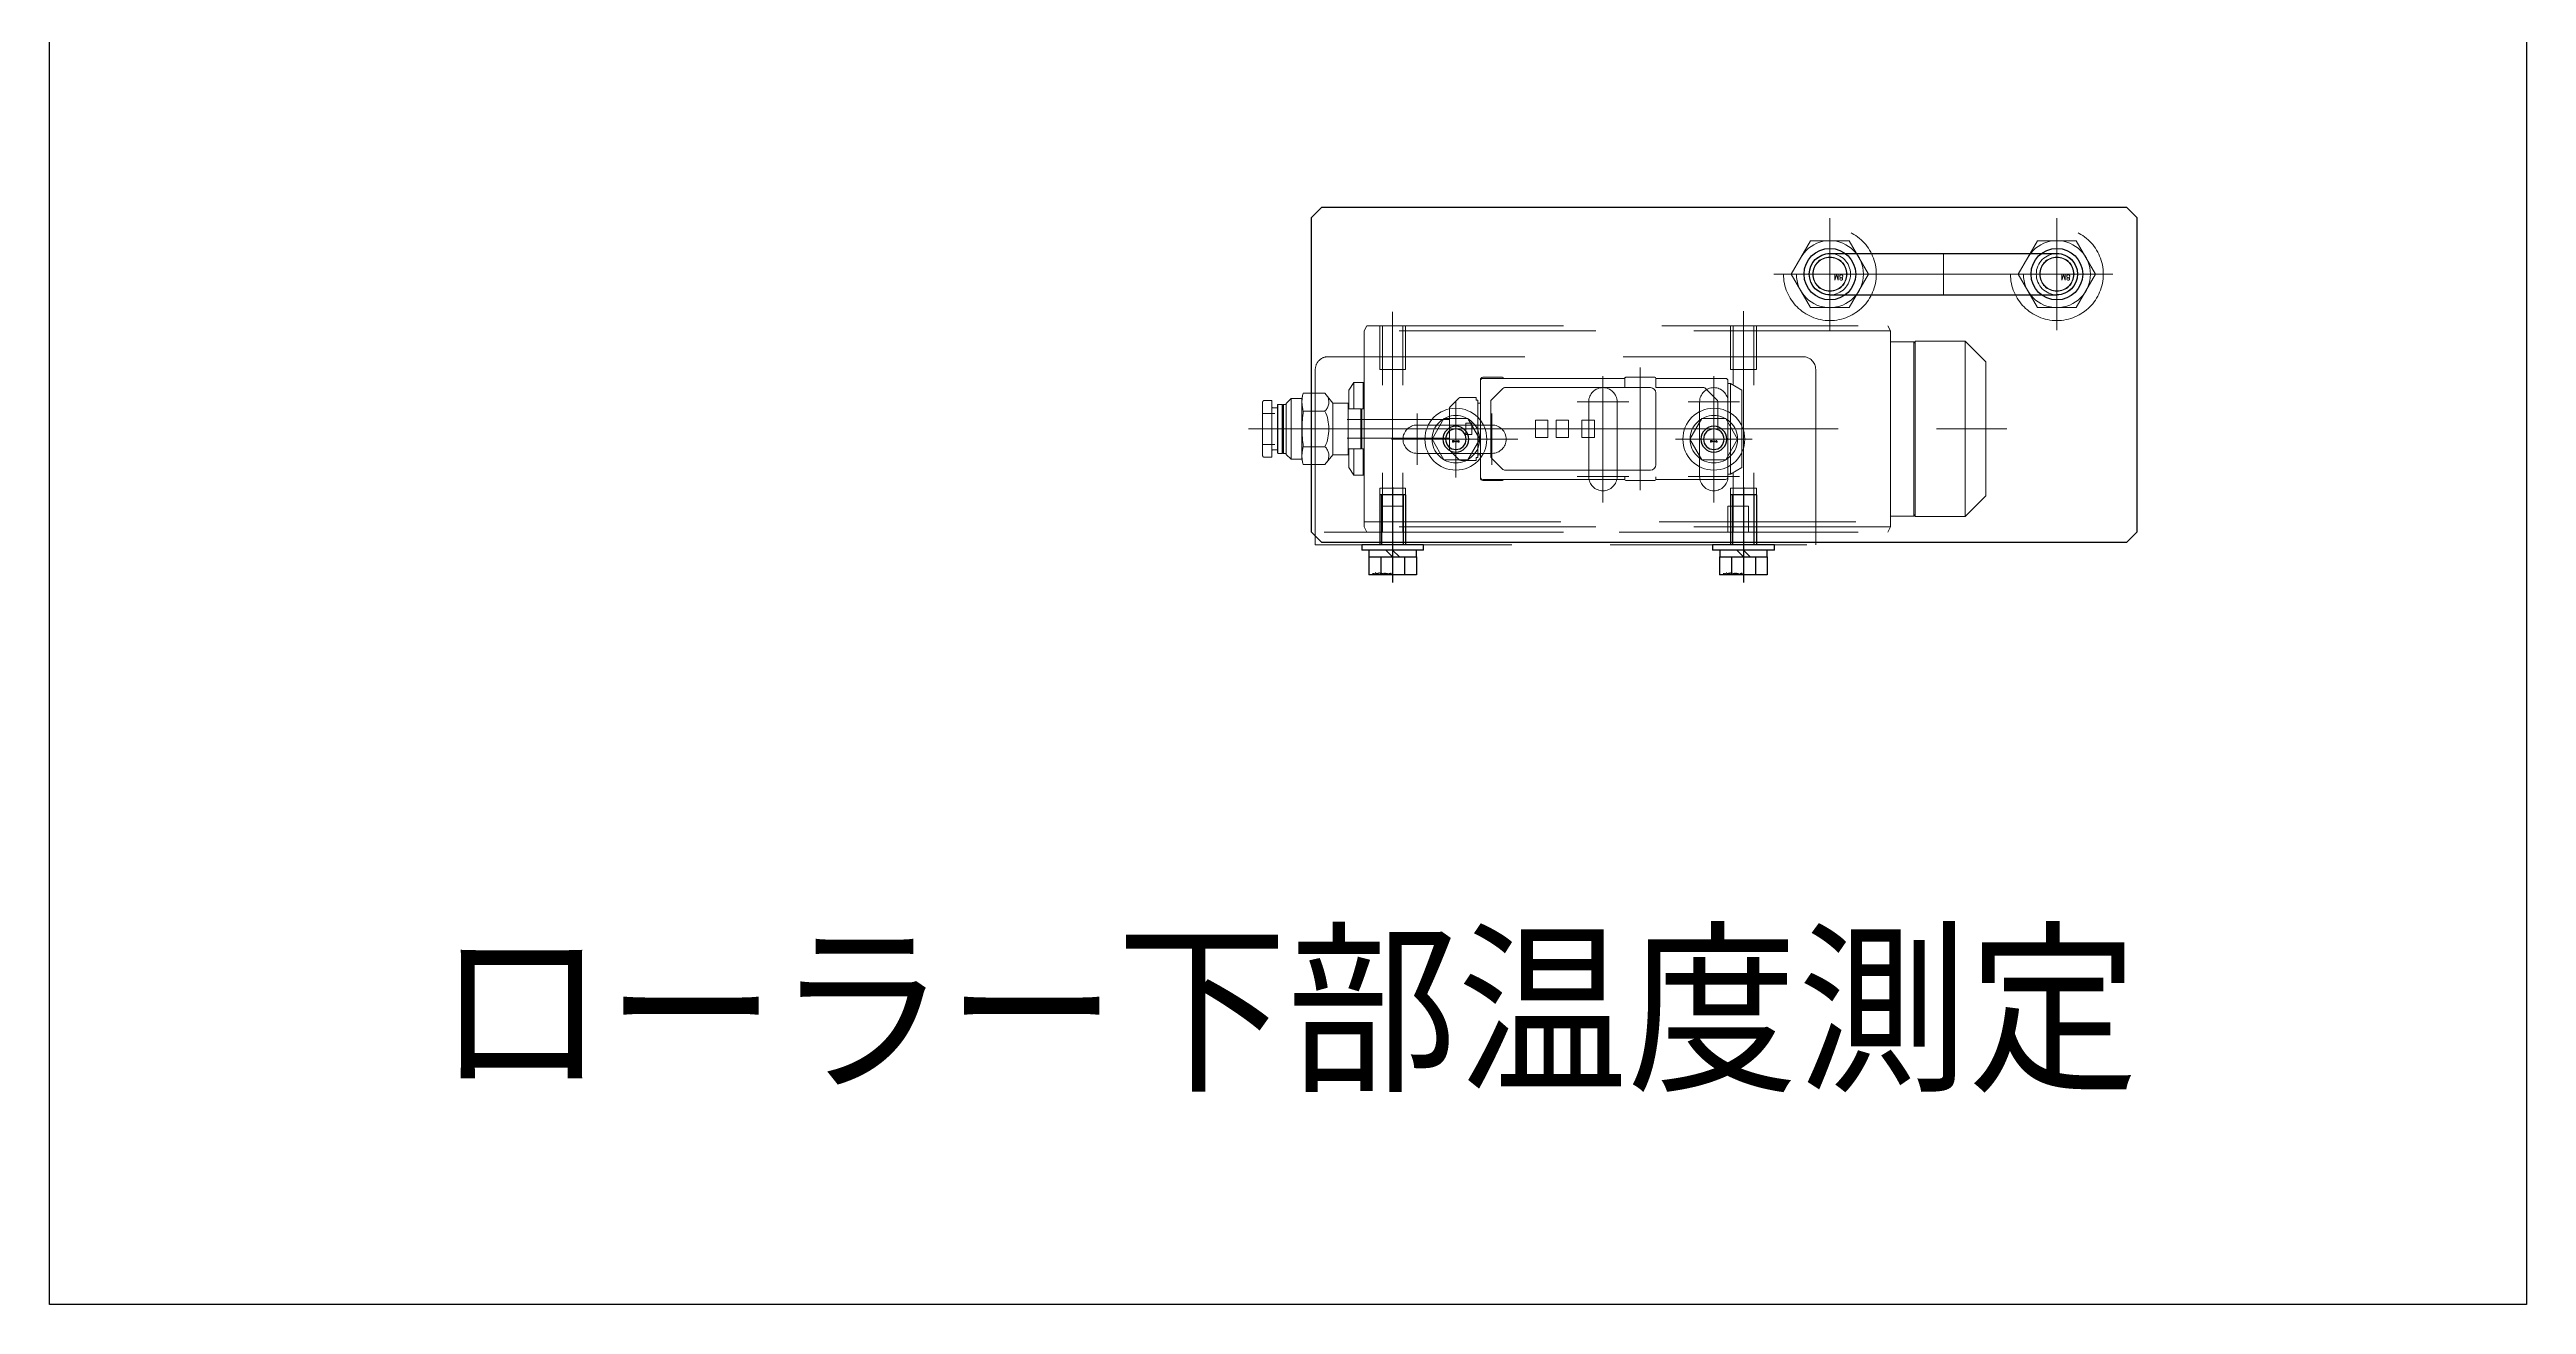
# Model space of a CAD drawing. Header units: millimetres. Extents: x -16130 to 36813, y -8099 to 27484.
# Drawn here: x 7417.3 to 7897.5, y -4815.4 to -4572.1 of the extents above; entities that cross this region are included whole.
import ezdxf

# ---------------------------------------------------------------- set-up
doc = ezdxf.new("R2010")
doc.units = ezdxf.units.MM
doc.header["$LTSCALE"] = 6
doc.linetypes.add('CENTER2', pattern=[28.575, 19.05, -3.175, 3.175, -3.175])
doc.linetypes.add('HIDDEN', pattern=[9.525, 6.35, -3.175])
for name, color, linetype, lineweight in [('01_NORMAL', 7, 'Continuous', 25), ('04_HIDDEN', 2, 'HIDDEN', 13), ('05_CENTER', 4, 'CENTER2', 13), ('08_DIM', 3, 'Continuous', 13)]:
    doc.layers.add(name, color=color, linetype=linetype, lineweight=lineweight)
doc.layers.add('10_DRAFT', color=8, linetype='Continuous', lineweight=0, plot=False)
doc.styles.add('KSS_TXT', font='txt.shx', dxfattribs={"bigfont": 'extfont2.shx'})
doc.styles.add('KSS_TXT_L', font='txt.shx', dxfattribs={"height": 3, "bigfont": 'extfont2.shx'})

# ---------------------------------------------------------------- blocks, each defined once
blk = doc.blocks.new('FT-S1e_1_1')
at = {"color": 0}
for p, q in [((-82, 0), (-82, -34)), ((15, 0), (-82, 0)), ((-82, 0), (-82, -34)), ((15, 0), (-82, 0)), ((15, 0), (15, -34)), ((15, 0), (15, -34)), ((-65, -13.25), (-65, -27.75)), ((-65, -13.25), (-65, -27.75)), ((-59.5, -27.75), (-59.5, -13.25)), ((-59.5, -27.75), (-59.5, -13.25)), ((-43.5, -13.25), (-43.5, -27.75)), ((-43.5, -13.25), (-43.5, -27.75)), ((-38, -27.75), (-38, -13.25)), ((-38, -27.75), (-38, -13.25)), ((-4.75, -17.75), (-19.25, -17.75)), ((-4.75, -17.75), (-19.25, -17.75)), ((-19.25, -23.25), (-4.75, -23.25)), ((-19.25, -23.25), (-4.75, -23.25)), ((12.5, -36.5), (-79.5, -36.5)), ((12.5, -36.5), (-79.5, -36.5))]:
    blk.add_line(p, q, dxfattribs=at)
for centre, radius, start, end in [((-62.25, -13.25), 2.75, 0, 180), ((-62.25, -13.25), 2.75, 0, 180), ((-40.75, -13.25), 2.75, 0, 180), ((-40.75, -13.25), 2.75, 0, 180), ((-19.25, -20.5), 2.75, 90, 270), ((-19.25, -20.5), 2.75, 90, 270), ((-4.75, -20.5), 2.75, 270, 90), ((-4.75, -20.5), 2.75, 270, 90), ((-62.25, -27.75), 2.75, 180, 0), ((-62.25, -27.75), 2.75, 180, 0), ((-40.75, -27.75), 2.75, 180, 0), ((-40.75, -27.75), 2.75, 180, 0), ((-79.5, -34), 2.5, 180, 270), ((-79.5, -34), 2.5, 180, 270), ((12.5, -34), 2.5, 270, 0), ((12.5, -34), 2.5, 270, 0)]:
    blk.add_arc(centre, radius, start, end, dxfattribs=at)
at = {"layer": '04_HIDDEN', "color": 0}
for p, q in [((-82, -2.5), (15, -2.5)), ((-82, -2.5), (15, -2.5)), ((-69, -7.5), (-69, -2.5)), ((-69, -7.5), (-69, -2.5)), ((-65, -2.5), (-65, -7.5)), ((-65, -2.5), (-65, -7.5)), ((-2, -7.5), (-2, -2.5)), ((-2, -7.5), (-2, -2.5)), ((2, -2.5), (2, -7.5)), ((2, -2.5), (2, -7.5)), ((-69, -7.5), (-65, -7.5)), ((-69, -7.5), (-65, -7.5)), ((-2, -7.5), (2, -7.5)), ((-2, -7.5), (2, -7.5))]:
    blk.add_line(p, q, dxfattribs=at)
at = {"layer": '05_CENTER', "color": 0}
for p, q in [((-68, -5.61), (-68, 3.14)), ((0, -5.61), (0, 3.14)), ((-62.25, -8.25), (-62.25, -32.75)), ((-62.25, -8.25), (-62.25, -32.75)), ((-40.75, -8.25), (-40.75, -32.75)), ((-40.75, -8.25), (-40.75, -32.75)), ((-67.25, -13.25), (-57.25, -13.25)), ((-67.25, -13.25), (-57.25, -13.25)), ((-45.75, -13.25), (-35.75, -13.25)), ((-45.75, -13.25), (-35.75, -13.25)), ((-19.25, -15.5), (-19.25, -25.5)), ((-19.25, -15.5), (-19.25, -25.5)), ((-4.75, -15.5), (-4.75, -25.5)), ((-4.75, -15.5), (-4.75, -25.5)), ((-24.25, -20.5), (0.25, -20.5)), ((-24.25, -20.5), (0.25, -20.5)), ((-67.25, -27.75), (-57.25, -27.75)), ((-67.25, -27.75), (-57.25, -27.75)), ((-45.75, -27.75), (-35.75, -27.75)), ((-45.75, -27.75), (-35.75, -27.75))]:
    blk.add_line(p, q, dxfattribs=at)
blk = doc.blocks.new('FT-S1b_1_1')
at = {"color": 0}
for p, q in [((73, 0), (-28, 0)), ((73, 0), (-28, 0)), ((73.5, -1), (73, 0)), ((73.5, -1), (73, 0)), ((-47, -7), (-43, -3)), ((-47, -7), (-43, -3)), ((-43, -3), (-33.3, -3)), ((-43, -3), (-43, -37)), ((-43, -3), (-33.3, -3)), ((-43, -3), (-43, -37)), ((-33.3, -3.4), (-33.3, -3)), ((-33.3, -3.4), (-33.3, -3)), ((-33.3, -3.4), (-33, -3.1)), ((-33.3, -3.4), (-33, -3.1)), ((-33.3, -3.4), (-33.3, -36.6)), ((-33.3, -3.4), (-33.3, -36.6)), ((-28.5, -3.1), (-33, -3.1)), ((-33, -3.1), (-33, -36.9)), ((-28.5, -3.1), (-33, -3.1)), ((-33, -3.1), (-33, -36.9)), ((-28, 0), (-28.5, -1)), ((-28, 0), (-28.5, -1)), ((-28.5, -1), (-28.5, -3.1)), ((-28.5, -1), (73.5, -1)), ((-28.5, -1), (-28.5, -3.1)), ((-28.5, -1), (73.5, -1)), ((73.5, -2), (-28.5, -2)), ((73.5, -2), (-28.5, -2)), ((-28.5, -3.1), (-28.5, -36.9)), ((-28.5, -3.1), (-28.5, -36.9)), ((73.5, -11.2), (73.5, -1)), ((73.5, -11.2), (73.5, -1)), ((-47, -33), (-47, -7)), ((-47, -33), (-47, -7)), ((73.5, -11.2), (73.7, -11)), ((73.5, -11.2), (73.7, -11)), ((73.5, -28.8), (73.5, -11.2)), ((73.5, -28.8), (73.5, -11.2)), ((73.7, -11), (73.7, -16.1)), ((73.7, -11), (75.5, -11)), ((73.7, -11), (73.7, -16.1)), ((73.7, -11), (75.5, -11)), ((76.5, -12.5), (75.5, -11)), ((75.5, -16.1), (75.5, -11)), ((76.5, -12.5), (75.5, -11)), ((75.5, -16.1), (75.5, -11)), ((76.5, -12.5), (76.5, -16.1)), ((76.5, -12.5), (76.5, -16.1)), ((81.12, -13.07), (79.6, -15)), ((81.12, -13.07), (79.6, -15)), ((85.32, -13.07), (81.12, -13.07)), ((85.32, -13.07), (81.12, -13.07)), ((85.32, -13.07), (85.6, -14.1)), ((85.32, -13.07), (85.6, -14.1)), ((85.6, -14.1), (87.7, -14.1)), ((85.6, -14.1), (85.6, -25.9)), ((85.6, -14.1), (87.7, -14.1)), ((85.6, -14.1), (85.6, -25.9)), ((87.7, -14.1), (88.65, -15.05)), ((87.7, -14.1), (87.7, -25.9)), ((87.7, -14.1), (88.65, -15.05)), ((87.7, -14.1), (87.7, -25.9)), ((73.5, -16.1), (74, -16.1)), ((73.5, -16.1), (74, -16.1)), ((74, -16.3), (74.2, -16.1)), ((74, -16.1), (74, -23.9)), ((74, -16.3), (74.2, -16.1)), ((74, -16.1), (74, -23.9)), ((74.2, -16.1), (76.5, -16.1)), ((74.2, -16.1), (74.2, -23.9)), ((74.2, -16.1), (76.5, -16.1)), ((74.2, -16.1), (74.2, -23.9)), ((76.5, -16.1), (76.6, -16.1)), ((76.5, -16.1), (76.6, -16.1)), ((76.6, -15), (79.6, -15)), ((76.6, -16.1), (76.6, -15)), ((76.6, -15), (79.6, -15)), ((76.6, -16.1), (76.6, -15)), ((76.6, -16.1), (76.6, -23.9)), ((76.6, -16.1), (76.6, -23.9)), ((79.6, -15), (79.6, -25)), ((79.6, -15), (79.6, -25)), ((85.32, -16.54), (81.12, -16.54)), ((85.32, -16.54), (81.12, -16.54)), ((88.65, -15.05), (88.65, -15.25)), ((88.65, -15.05), (88.65, -15.25)), ((88.65, -15.25), (89.15, -15.25)), ((88.65, -15.25), (88.65, -24.75)), ((88.65, -15.25), (89.15, -15.25)), ((88.65, -15.25), (88.65, -24.75)), ((89.15, -15.25), (89.3, -15.45)), ((89.15, -15.25), (89.15, -24.75)), ((89.15, -15.25), (89.3, -15.45)), ((89.15, -15.25), (89.15, -24.75)), ((89.3, -15.45), (89.45, -15.25)), ((89.3, -15.45), (89.45, -15.25)), ((89.3, -24.55), (89.3, -15.45)), ((89.3, -24.55), (89.3, -15.45)), ((89.45, -15.25), (90.25, -15.25)), ((89.45, -15.25), (89.45, -24.75)), ((89.45, -15.25), (90.25, -15.25)), ((89.45, -15.25), (89.45, -24.75)), ((90.25, -15.25), (90.35, -15.35)), ((90.25, -15.25), (90.25, -24.75)), ((90.25, -15.25), (90.35, -15.35)), ((90.25, -15.25), (90.25, -24.75)), ((90.35, -15.35), (90.35, -15.95)), ((90.35, -15.35), (90.35, -15.95)), ((90.35, -15.95), (91.2, -15.95)), ((90.35, -24.05), (90.35, -15.95)), ((90.35, -15.95), (91.2, -15.95)), ((90.35, -24.05), (90.35, -15.95)), ((90.85, -17), (93.2, -17)), ((90.85, -17), (93.2, -17)), ((91.4, -14.5), (92.9, -14.5)), ((91.4, -14.5), (91.4, -15.75)), ((91.4, -14.5), (92.9, -14.5)), ((91.4, -14.5), (91.4, -15.75)), ((91.4, -15.75), (91.4, -24.25)), ((91.4, -15.75), (91.4, -24.25)), ((93.2, -25.2), (93.2, -14.8)), ((93.2, -25.2), (93.2, -14.8)), ((74, -23.9), (73.5, -23.9)), ((74, -23.9), (73.5, -23.9)), ((73.7, -23.9), (73.7, -29)), ((73.7, -23.9), (73.7, -29)), ((74.2, -23.9), (74, -23.7)), ((74.2, -23.9), (74, -23.7)), ((76.5, -23.9), (74.2, -23.9)), ((76.5, -23.9), (74.2, -23.9)), ((75.5, -29), (75.5, -23.9)), ((75.5, -29), (75.5, -23.9)), ((76.5, -23.9), (76.5, -27.5)), ((76.5, -23.9), (76.6, -23.9)), ((76.5, -23.9), (76.5, -27.5)), ((76.5, -23.9), (76.6, -23.9)), ((76.6, -23.9), (76.6, -25)), ((76.6, -23.9), (76.6, -25)), ((85.32, -23.46), (81.12, -23.46)), ((85.32, -23.46), (81.12, -23.46)), ((90.85, -23), (93.2, -23)), ((90.85, -23), (93.2, -23)), ((73.5, -28.8), (73.7, -29)), ((73.5, -28.8), (73.5, -39)), ((73.5, -28.8), (73.7, -29)), ((73.5, -28.8), (73.5, -39)), ((76.5, -27.5), (75.5, -29)), ((76.5, -27.5), (75.5, -29)), ((79.6, -25), (76.6, -25)), ((79.6, -25), (76.6, -25)), ((79.6, -25), (81.12, -26.93)), ((79.6, -25), (81.12, -26.93)), ((85.32, -26.93), (81.12, -26.93)), ((85.32, -26.93), (81.12, -26.93)), ((85.6, -25.9), (85.32, -26.93)), ((85.6, -25.9), (85.32, -26.93)), ((87.7, -25.9), (85.6, -25.9)), ((87.7, -25.9), (85.6, -25.9)), ((87.7, -25.9), (88.65, -24.95)), ((87.7, -25.9), (88.65, -24.95)), ((88.65, -24.75), (88.65, -24.95)), ((89.15, -24.75), (88.65, -24.75)), ((88.65, -24.75), (88.65, -24.95)), ((89.15, -24.75), (88.65, -24.75)), ((89.3, -24.55), (89.15, -24.75)), ((89.3, -24.55), (89.15, -24.75)), ((89.45, -24.75), (89.3, -24.55)), ((89.45, -24.75), (89.3, -24.55)), ((90.25, -24.75), (89.45, -24.75)), ((90.25, -24.75), (89.45, -24.75)), ((90.35, -24.65), (90.25, -24.75)), ((90.35, -24.65), (90.25, -24.75)), ((91.2, -24.05), (90.35, -24.05)), ((90.35, -24.05), (90.35, -24.65)), ((91.2, -24.05), (90.35, -24.05)), ((90.35, -24.05), (90.35, -24.65)), ((91.4, -24.25), (91.4, -25.5)), ((91.4, -24.25), (91.4, -25.5)), ((92.9, -25.5), (91.4, -25.5)), ((92.9, -25.5), (91.4, -25.5)), ((-47, -33), (-43, -37)), ((-47, -33), (-43, -37)), ((73.7, -29), (75.5, -29)), ((73.7, -29), (75.5, -29)), ((-43, -37), (-33.3, -37)), ((-43, -37), (-33.3, -37)), ((-33.3, -36.6), (-33, -36.9)), ((-33.3, -36.6), (-33.3, -37)), ((-33.3, -36.6), (-33, -36.9)), ((-33.3, -36.6), (-33.3, -37)), ((-28.5, -36.9), (-33, -36.9)), ((-28.5, -36.9), (-33, -36.9)), ((-28.5, -36.9), (-28.5, -39)), ((-28.5, -36.9), (-28.5, -39)), ((-28.5, -39), (-28, -40)), ((-28.5, -39), (73.5, -39)), ((-28.5, -39), (-28, -40)), ((-28.5, -39), (73.5, -39)), ((73, -40), (-28, -40)), ((73, -40), (-28, -40)), ((73, -40), (73.5, -39)), ((73, -40), (73.5, -39))]:
    blk.add_line(p, q, dxfattribs=at)
for centre, radius, start, end in [((82.74, -14.8), 2.37, 150.5581, 226.933), ((82.74, -14.8), 2.37, 150.5581, 226.933), ((79.42, -14.8), 6.16, 343.6571, 13.6572), ((79.42, -14.8), 6.16, 343.6571, 13.6572), ((88.76, -20), 8.39, 155.608, 204.392), ((88.76, -20), 8.39, 155.608, 204.392), ((61.32, -20), 24.25, 351.7868, 8.2132), ((61.32, -20), 24.25, 351.7868, 8.2132), ((91.2, -15.75), 0.2, 270, 0), ((91.2, -15.75), 0.2, 270, 0), ((92.9, -14.8), 0.3, 0, 90), ((92.9, -14.8), 0.3, 0, 90), ((82.74, -25.2), 2.37, 133.067, 209.4419), ((82.74, -25.2), 2.37, 133.067, 209.4419), ((79.42, -25.2), 6.16, 346.3428, 16.3429), ((79.42, -25.2), 6.16, 346.3428, 16.3429), ((91.2, -24.25), 0.2, 0, 90), ((91.2, -24.25), 0.2, 0, 90), ((92.9, -25.2), 0.3, 270, 0), ((92.9, -25.2), 0.3, 270, 0)]:
    blk.add_arc(centre, radius, start, end, dxfattribs=at)
at = {"layer": '04_HIDDEN', "color": 0}
for p, q in [((-2.5, 0), (-2.5, -8.5)), ((-2, 0), (-2, -11.5)), ((2, 0), (2, -11.5)), ((2.5, 0), (2.5, -8.5)), ((65.5, 0), (65.5, -8.5)), ((66, 0), (66, -11.5)), ((70, 0), (70, -11.5)), ((70.5, 0), (70.5, -8.5)), ((2.5, -8.5), (-2.5, -8.5)), ((70.5, -8.5), (65.5, -8.5)), ((-2, -40), (-2, -28.5)), ((2, -40), (2, -28.5)), ((66, -40), (66, -28.5)), ((70, -40), (70, -28.5)), ((-2.5, -40), (-2.5, -31.5)), ((2.5, -31.5), (-2.5, -31.5)), ((2.5, -40), (2.5, -31.5)), ((65.5, -40), (65.5, -31.5)), ((70.5, -31.5), (65.5, -31.5)), ((70.5, -40), (70.5, -31.5))]:
    blk.add_line(p, q, dxfattribs=at)
at = {"layer": '05_CENTER', "color": 0}
for p, q in [((0, 2.05), (0, -42.44)), ((68, 2.05), (68, -42.44)), ((95.96, -20), (-51.05, -20)), ((0, -42.81), (0, -33.68)), ((0, -42.71), (0, -33.78)), ((68, -42.71), (68, -33.78))]:
    blk.add_line(p, q, dxfattribs=at)
blk = doc.blocks.new('FT-H30b_1_1')
at = {"color": 0}
for p, q in [((2.8, 0), (-2.8, 0)), ((2.8, 0), (-2.8, 0)), ((-19.7, -2.5), (-17.5, -1.2)), ((-19.7, -2.5), (-17.5, -1.2)), ((-19.7, -17.5), (-19.7, -2.5)), ((-19.7, -17.5), (-19.7, -2.5)), ((-17, -1.2), (-17.5, -1.2)), ((-17.5, -1.2), (-17.5, -18.8)), ((-17, -1.2), (-17.5, -1.2)), ((-17.5, -1.2), (-17.5, -18.8)), ((-17, -0.7), (-17, -1.2)), ((-17, -0.7), (-17, -1.2)), ((-17, -1.2), (-17, -18.8)), ((-17, -1.2), (-17, -18.8)), ((-3, -0.2), (-16.5, -0.2)), ((-3, -0.2), (-16.5, -0.2)), ((-3, -0.7), (-3, -0.2)), ((-3, -0.7), (-3, -0.2)), ((-3, -17), (-3, -3)), ((-3, -17), (-3, -3)), ((-2, -2), (26.29, -2)), ((-2, -2), (26.29, -2)), ((3, -0.2), (26.5, -0.2)), ((3, -0.2), (3, -0.7)), ((3, -0.2), (26.5, -0.2)), ((3, -0.2), (3, -0.7)), ((26.5, -0.2), (30.5, -0.2)), ((26.5, -0.2), (30.5, -0.2)), ((26.65, -2.15), (28.85, -4.35)), ((26.65, -2.15), (28.85, -4.35)), ((30.51, 0), (26.7, 0)), ((30.51, 0), (26.7, 0)), ((29, -15.29), (29, -4.71)), ((29, -15.29), (29, -4.71)), ((31, -5), (31, -0.5)), ((31, -5), (31, -0.5)), ((31.8, -4.44), (31.5, -4.44)), ((31.5, -4.44), (31.5, -5)), ((31.8, -4.44), (31.5, -4.44)), ((31.5, -4.44), (31.5, -5)), ((31.8, -4.44), (31.8, -3.9)), ((31.8, -3.9), (34.79, -3.9)), ((31.8, -4.44), (31.8, -3.9)), ((31.8, -3.9), (34.79, -3.9)), ((36.85, -5.75), (35.15, -4.05)), ((36.85, -5.75), (35.15, -4.05)), ((8.9, -11.7), (8.9, -8.3)), ((8.9, -8.3), (11.3, -8.3)), ((8.9, -11.7), (8.9, -8.3)), ((8.9, -8.3), (11.3, -8.3)), ((11.3, -8.3), (11.3, -11.7)), ((11.3, -8.3), (11.3, -11.7)), ((13.9, -11.7), (13.9, -8.3)), ((13.9, -8.3), (16.3, -8.3)), ((13.9, -11.7), (13.9, -8.3)), ((13.9, -8.3), (16.3, -8.3)), ((16.3, -8.3), (16.3, -11.7)), ((16.3, -8.3), (16.3, -11.7)), ((17.9, -11.7), (17.9, -8.3)), ((17.9, -8.3), (20.3, -8.3)), ((17.9, -11.7), (17.9, -8.3)), ((17.9, -8.3), (20.3, -8.3)), ((20.3, -8.3), (20.3, -11.7)), ((20.3, -8.3), (20.3, -11.7)), ((31, -5), (31, -15)), ((31, -5), (31.5, -5)), ((31, -5), (31, -15)), ((31, -5), (31.5, -5)), ((31.5, -5), (31.5, -15)), ((31.5, -5), (31.5, -15)), ((32.65, -8.9), (32.65, -11.1)), ((32.65, -8.9), (33.8, -8.9)), ((32.65, -8.9), (32.65, -11.1)), ((32.65, -8.9), (33.8, -8.9)), ((33.8, -11.1), (33.8, -8.9)), ((33.8, -11.1), (33.8, -8.9)), ((37, -6.11), (37, -8.2)), ((37, -6.11), (37, -8.2)), ((37, -8.2), (37, -11.8)), ((56.8, -8.2), (37, -8.2)), ((37, -8.2), (37, -11.8)), ((56.8, -8.2), (37, -8.2)), ((-15, -10), (-17, -10)), ((-15, -10), (-17, -10)), ((-15, -10), (-15, -15.29)), ((-15, -10), (-15, -15.29)), ((11.3, -11.7), (8.9, -11.7)), ((11.3, -11.7), (8.9, -11.7)), ((16.3, -11.7), (13.9, -11.7)), ((16.3, -11.7), (13.9, -11.7)), ((20.3, -11.7), (17.9, -11.7)), ((20.3, -11.7), (17.9, -11.7)), ((29, -10), (31.5, -10)), ((29, -10), (31.5, -10)), ((32.65, -10), (33.8, -10)), ((32.65, -10), (33.8, -10)), ((33.8, -11.1), (32.65, -11.1)), ((33.8, -11.1), (32.65, -11.1)), ((36.85, -14.25), (35.15, -15.95)), ((36.85, -14.25), (35.15, -15.95)), ((37, -11.8), (37, -13.89)), ((56.8, -11.8), (37, -11.8)), ((37, -11.8), (37, -13.89)), ((56.8, -11.8), (37, -11.8)), ((-19.7, -17.5), (-17.5, -18.8)), ((-19.7, -17.5), (-17.5, -18.8)), ((-17, -18.8), (-17.5, -18.8)), ((-17, -18.8), (-17.5, -18.8)), ((-17, -18.8), (-17, -19.3)), ((-17, -18.8), (-17, -19.3)), ((-14.85, -15.65), (-12.65, -17.85)), ((-14.85, -15.65), (-12.65, -17.85)), ((-12.29, -18), (-3, -18)), ((-12.29, -18), (-3, -18)), ((-3, -18), (-3, -19.8)), ((-3, -18), (-3, -19.8)), ((26.29, -18), (-2, -18)), ((26.29, -18), (-2, -18)), ((3, -18), (3, -19.8)), ((3, -18), (3, -19.8)), ((28.85, -15.65), (26.65, -17.85)), ((28.85, -15.65), (26.65, -17.85)), ((31, -15), (31.5, -15)), ((31, -19.5), (31, -15)), ((31, -15), (31.5, -15)), ((31, -19.5), (31, -15)), ((31.5, -15), (31.5, -15.56)), ((31.5, -15), (31.5, -15.56)), ((31.5, -15.56), (31.8, -15.56)), ((31.5, -15.56), (31.8, -15.56)), ((31.8, -16.1), (31.8, -15.56)), ((31.8, -16.1), (31.8, -15.56)), ((31.8, -16.1), (34.79, -16.1)), ((31.8, -16.1), (34.79, -16.1)), ((-16.5, -19.8), (-3, -19.8)), ((-16.5, -19.8), (-3, -19.8)), ((-2.8, -20), (2.8, -20)), ((-2.8, -20), (2.8, -20)), ((26.5, -19.8), (3, -19.8)), ((26.5, -19.8), (3, -19.8)), ((26.5, -19.8), (30.5, -19.8)), ((26.5, -19.8), (30.5, -19.8)), ((26.7, -20), (30.53, -20)), ((26.7, -20), (30.53, -20))]:
    blk.add_line(p, q, dxfattribs=at)
for centre, radius, start, end in [((-2.8, -0.2), 0.2, 90, 180), ((-2.8, -0.2), 0.2, 90, 180), ((-16.5, -0.7), 0.5, 90, 180), ((-16.5, -0.7), 0.5, 90, 180), ((-2, -3), 1, 90, 180), ((-2, -3), 1, 90, 180), ((2.8, -0.2), 0.2, 0, 90), ((2.8, -0.2), 0.2, 0, 90), ((26.29, -2.5), 0.5, 45, 90), ((26.29, -2.5), 0.5, 45, 90), ((26.7, -0.2), 0.2, 90, 180), ((26.7, -0.2), 0.2, 90, 180), ((28.5, -4.71), 0.5, 0, 45), ((28.5, -4.71), 0.5, 0, 45), ((30.5, -0.7), 0.5, 0, 90), ((30.5, -0.7), 0.5, 0, 90), ((30.5, -0.5), 0.5, 0, 88.8541), ((30.5, -0.5), 0.5, 0, 88.8541), ((34.79, -4.4), 0.5, 45, 90), ((34.79, -4.4), 0.5, 45, 90), ((36.5, -6.11), 0.5, 0, 45), ((36.5, -6.11), 0.5, 0, 45), ((36.5, -13.89), 0.5, 315, 0), ((36.5, -13.89), 0.5, 315, 0), ((-14.5, -15.29), 0.5, 180, 225), ((-14.5, -15.29), 0.5, 180, 225), ((-12.29, -17.5), 0.5, 225, 270), ((-12.29, -17.5), 0.5, 225, 270), ((-2, -17), 1, 180, 270), ((-2, -17), 1, 180, 270), ((26.29, -17.5), 0.5, 270, 315), ((26.29, -17.5), 0.5, 270, 315), ((28.5, -15.29), 0.5, 315, 0), ((28.5, -15.29), 0.5, 315, 0), ((34.79, -15.6), 0.5, 270, 315), ((34.79, -15.6), 0.5, 270, 315), ((-16.5, -19.3), 0.5, 180, 270), ((-16.5, -19.3), 0.5, 180, 270), ((-2.8, -19.8), 0.2, 180, 270), ((-2.8, -19.8), 0.2, 180, 270), ((2.8, -19.8), 0.2, 270, 0), ((2.8, -19.8), 0.2, 270, 0), ((26.7, -19.8), 0.199, 180, 270), ((26.7, -19.8), 0.199, 180, 270), ((30.5, -19.3), 0.5, 270, 0), ((30.5, -19.3), 0.5, 270, 0), ((30.5, -19.5), 0.5, 273.6243, 0), ((30.5, -19.5), 0.5, 273.6243, 0)]:
    blk.add_arc(centre, radius, start, end, dxfattribs=at)
at = {"layer": '05_CENTER', "color": 0}
for p, q in [((0, 1.9), (0, -21.9)), ((-22.7, -10), (59.8, -10))]:
    blk.add_line(p, q, dxfattribs=at)
blk = doc.blocks.new('A$C71340FE3_1_1')
at = {"color": 0}
for p, q in [((-4.62, 5.8), (4.62, 5.8)), ((-4.62, 2.3), (-4.62, 5.8)), ((-2.31, 2.3), (-2.31, 5.8)), ((2.31, 2.3), (2.31, 5.8)), ((4.62, 2.3), (4.62, 5.8)), ((-6, 1), (6, 1)), ((-6, 1), (-6, 0)), ((-6, 0), (6, 0)), ((-4.6, 2.3), (-4.6, 1)), ((4.6, 2.3), (-4.6, 2.3)), ((0, 1), (-1.3, 2.3)), ((0, 2.3), (1.3, 1)), ((4.6, 1), (4.6, 2.3)), ((6, 0), (6, 1))]:
    blk.add_line(p, q, dxfattribs=at)
at = {"color": 0, "linetype": 'CENTER2'}
blk.add_line((0, -11.2), (0, 7.3), dxfattribs=at)
at = {"color": 0, "linetype": 'HIDDEN'}
for p, q in [((-2.5, -9.7), (-2.5, 0)), ((-2.07, 0), (-2.07, -9.7)), ((2.07, 0), (2.07, -9.7)), ((2.5, -9.7), (2.5, 0)), ((-2.5, -9.7), (2.5, -9.7))]:
    blk.add_line(p, q, dxfattribs=at)
at = {"layer": '10_DRAFT', "style": 'KSS_TXT_L'}
blk.add_text('BT-M5x12L,SW,PW', height=0.3, dxfattribs=at).set_placement((0.22, 5.46))
blk = doc.blocks.new('A$C6C943B69_1_1')
at = {"color": 0, "linetype": 'CENTER2'}
for p, q in [((0, -7.44), (0, 7.44)), ((-7.44, 0), (7.44, 0))]:
    blk.add_line(p, q, dxfattribs=at)
at = {"color": 0}
for p, q in [((-4.62, 0), (-2.31, 4)), ((-2.31, 4), (2.31, 4)), ((2.31, 4), (4.62, 0)), ((-2.31, -4), (-4.62, 0)), ((2.31, -4), (-2.31, -4)), ((4.62, 0), (2.31, -4))]:
    blk.add_line(p, q, dxfattribs=at)
for radius in [6, 4.6]:
    blk.add_circle((0, 0), radius, dxfattribs=at)
at = {"layer": '10_DRAFT', "style": 'KSS_TXT_L'}
blk.add_text('BT-M5', height=0.3, dxfattribs=at).set_placement((-0.7, -0.56))
blk = doc.blocks.new('A$C3E5F2E43_1_1')
at = {"color": 0}
for p, q in [((-22, 4), (22, 4)), ((-22, -4), (22, -4))]:
    blk.add_line(p, q, dxfattribs=at)
for centre, start, end in [((-22, 0), 90, 270), ((22, 0), 270, 90)]:
    blk.add_arc(centre, 4, start, end)
at = {"layer": '04_HIDDEN', "color": 0}
for centre in [(-22, 0), (22, 0)]:
    blk.add_circle(centre, 3.32, dxfattribs=at)
for centre, start, end in [((-22, 0), 270, 90), ((22, 0), 90, 270)]:
    blk.add_arc(centre, 4, start, end, dxfattribs=at)
at = {"layer": '05_CENTER', "color": 0}
for p, q in [((-22, -6.7), (-22, 6.7)), ((22, -6.7), (22, 6.7)), ((28.64, 0), (-28.64, 0))]:
    blk.add_line(p, q, dxfattribs=at)
at = {"layer": '10_DRAFT'}
blk.add_line((0, 4), (0, -4), dxfattribs=at)
blk = doc.blocks.new('8b_1_1')
at = {"color": 0, "linetype": 'CENTER2'}
for p, q in [((0, -10.87), (0, 10.87)), ((10.87, 0), (-10.87, 0))]:
    blk.add_line(p, q, dxfattribs=at)
at = {"color": 0}
for p, q in [((-3.75, 6.49), (-7.5, 0)), ((-3.75, 6.49), (-7.5, 0)), ((3.75, 6.49), (-3.75, 6.49)), ((3.75, 6.49), (-3.75, 6.49)), ((7.5, 0), (3.75, 6.49)), ((7.5, 0), (3.75, 6.49)), ((-7.5, 0), (-3.75, -6.49)), ((-7.5, 0), (-3.75, -6.49)), ((3.75, -6.49), (7.5, 0)), ((3.75, -6.49), (7.5, 0)), ((-3.75, -6.49), (3.75, -6.49)), ((-3.75, -6.49), (3.75, -6.49))]:
    blk.add_line(p, q, dxfattribs=at)
for radius in [9, 6.5, 4, 3.25]:
    blk.add_circle((0, 0), radius, dxfattribs=at)
at = {"layer": '10_DRAFT', "style": 'KSS_TXT'}
blk.add_text('M8', height=1, dxfattribs=at).set_placement((0.76, 0.14))
blk = doc.blocks.new('M5tz_1_1_1')
at = {"color": 0}
for radius in [2.5, 2.5, 2]:
    blk.add_circle((0, 0), radius, dxfattribs=at)
blk.add_circle((0, 0), 2)
at = {"layer": '05_CENTER'}
for p, q in [((0, -5.06), (0, 5.06)), ((5.06, 0), (-5.06, 0))]:
    blk.add_line(p, q, dxfattribs=at)
blk = doc.blocks.new('A$C68099B69_1_1')
at = {"color": 0}
blk.add_lwpolyline([(-26, 45), (130, 45), (132, 43), (132, -18), (130, -20), (-26, -20), (-28, -18), (-28, 43)], close=True, dxfattribs=at)
for centre in [(72.5, 32), (116.5, 32)]:
    blk.add_circle(centre, 5, dxfattribs=at)
at = {"layer": '05_CENTER'}
for p, q in [((72.5, 39.34), (72.5, 24.66)), ((116.5, 39.34), (116.5, 24.66)), ((79.84, 32), (65.16, 32)), ((123.84, 32), (109.16, 32))]:
    blk.add_line(p, q, dxfattribs=at)
at = {"xscale": -1, "rotation": 180}
for p in [(0, 0), (50, 0, 0)]:
    blk.add_blockref('M5tz_1_1_1', p, dxfattribs=at)

msp = doc.modelspace()

# ---------------------------------------------------------------- linework, layer by layer
msp.add_lwpolyline([(7417.32737, -4245.77727), (7897.45126, -4245.77727), (7897.45126, -4815.39271), (7417.32737, -4815.39271)], close=True)

# ---------------------------------------------------------------- block references
at = {"color": 4, "xscale": -1, "rotation": 180}
msp.add_blockref('A$C3E5F2E43_1_1', (7784.42755, -4615.62271, 0), dxfattribs=at)
at = {"rotation": 180}
for p in [(7677.67755, -4668.12271, 0), (7745.67755, -4668.12271, 0)]:
    msp.add_blockref('A$C71340FE3_1_1', p, dxfattribs=at)
at = {"layer": '01_NORMAL'}
msp.add_blockref('A$C68099B69_1_1', (7689.92755, -4647.62271, 0), dxfattribs=at)
at = {"layer": '04_HIDDEN', "color": 4, "xscale": -1, "rotation": 180}
for p in [(7762.42755, -4615.62271, 0), (7806.42755, -4615.62271, 0)]:
    msp.add_blockref('8b_1_1', p, dxfattribs=at)
at = {"layer": '04_HIDDEN', "color": 4, "rotation": 180}
for name, p in [('FT-S1b_1_1', (7745.67755, -4665.62271, 0)), ('FT-S1e_1_1', (7677.67755, -4668.12271, 0))]:
    msp.add_blockref(name, p, dxfattribs=at)
at = {"layer": '04_HIDDEN'}
for p in [(7689.92755, -4647.62271, 0), (7739.92755, -4647.62271)]:
    msp.add_blockref('A$C6C943B69_1_1', p, dxfattribs=at)
at = {"layer": '10_DRAFT', "rotation": 180}
msp.add_blockref('FT-H30b_1_1', (7725.67755, -4655.62261, 0), dxfattribs=at)

# ---------------------------------------------------------------- texts
at = {"layer": '08_DIM', "style": 'KSS_TXT'}
msp.add_text('ローラー下部温度測定', height=30, dxfattribs=at).set_placement((7492.20182, -4774.16363))

doc.saveas('drawing.dxf')
